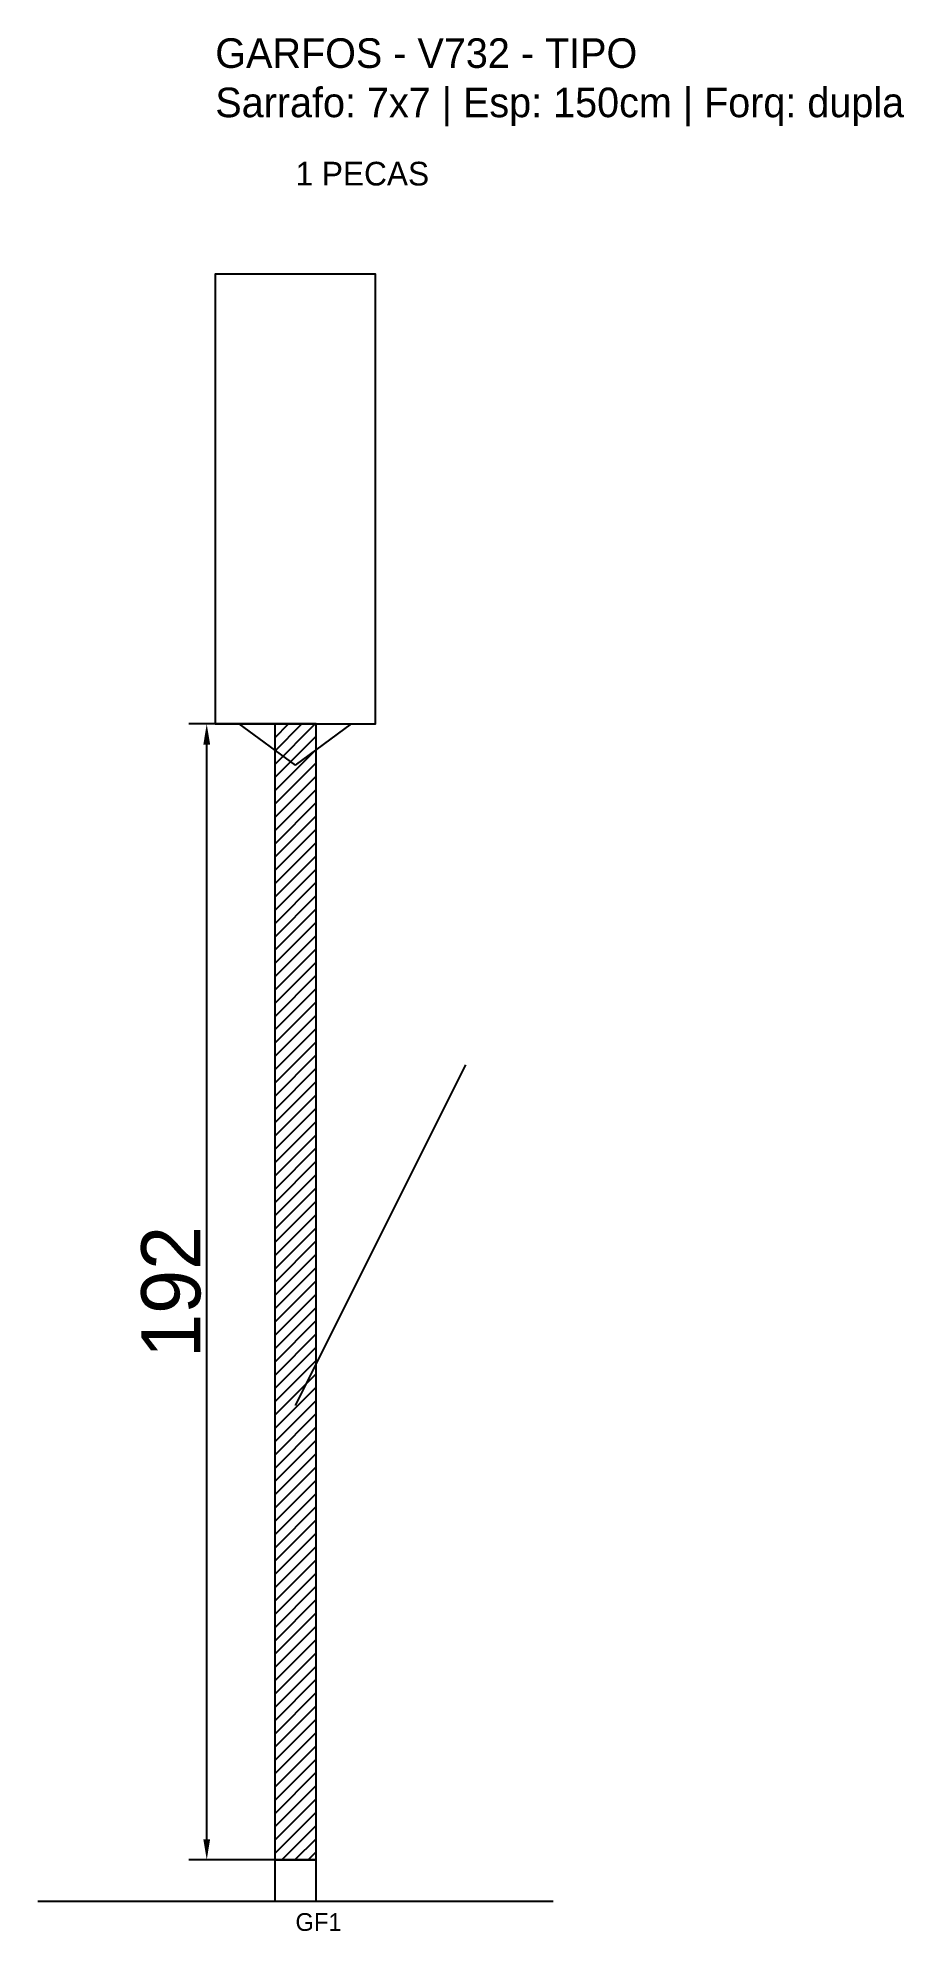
# Model space of a CAD drawing. Header units: metres. Extents: x -30 to 116, y -12 to 308.
import ezdxf

# ---------------------------------------------------------------- set-up
doc = ezdxf.new("R2010")
doc.units = ezdxf.units.M
for name, color, linetype in [('BARRA_ANCORAGEM', 1, 'Continuous'), ('COTA', 241, 'Continuous'), ('GARFOS OK', 3, 'Continuous'), ('NOME DA VIGA', 6, 'Continuous'), ('SARR_7x7', 40, 'Continuous'), ('VIGAS', 3, 'Continuous')]:
    doc.layers.add(name, color=color, linetype=linetype)
doc.dimstyles.new('EZ DXF', dxfattribs={"dimtxt": 10, "dimasz": 3.5, "dimexe": 3, "dimexo": 1.5, "dimgap": 1, "dimtad": 1, "dimdec": 1, "dimdsep": 46, "dimcen": 2.5, "dimazin": 3, "dimtfac": 1, "dimtmove": 0, "dimatfit": 3})

msp = doc.modelspace()

# ---------------------------------------------------------------- hatches: boundary and pattern name
at = {"layer": 'COTA'}
h = msp.add_hatch(dxfattribs=at)
h.set_pattern_fill('ANSI31', scale=0.5)
h.paths.add_polyline_path([(10.05, 0), (17.05, 0), (17.05, 192), (10.05, 192)])

# ---------------------------------------------------------------- linework, layer by layer
at = {"layer": 'BARRA_ANCORAGEM'}
msp.add_line((13.55, 76.8), (42.35, 134.4), dxfattribs=at)
at = {"layer": 'GARFOS OK'}
for p, q in [((13.55, 185), (4.05, 192)), ((4.05, 192), (23.05, 192)), ((13.55, 185), (23.05, 192))]:
    msp.add_line(p, q, dxfattribs=at)
at = {"layer": 'GARFOS OK', "linetype": 'CONTINUOUS'}
msp.add_line((-30, -7), (57.1, -7), dxfattribs=at)
at = {"layer": 'GARFOS OK'}
msp.add_lwpolyline([(10.05, 0), (17.05, 0), (17.05, 192), (10.05, 192), (10.05, 0)], dxfattribs=at)
at = {"layer": 'SARR_7x7'}
msp.add_lwpolyline([(10.05, -7), (17.05, -7), (17.05, 0), (10.05, 0), (10.05, -7)], dxfattribs=at)
at = {"layer": 'VIGAS'}
msp.add_lwpolyline([(0, 192), (27.1, 192), (27.1, 268), (0, 268), (0, 192)], dxfattribs=at)

# ---------------------------------------------------------------- texts
at = {"layer": 'NOME DA VIGA'}
for s, height, p in [('1 PECAS', 4, (13.55, 283)), ('GF1', 3, (13.55, -12))]:
    msp.add_text(s, height=height, dxfattribs=at).set_placement(p)
at = {"layer": 'NOME DA VIGA', "insert": (0, 293), "char_height": 5, "attachment_point": 7}
msp.add_mtext('GARFOS - V732 - TIPO\\PSarrafo: 7x7 | Esp: 150cm | Forq: dupla', dxfattribs=at)

# ---------------------------------------------------------------- dimensions: what is measured, and where the dimension line sits
at = {"layer": 'COTA'}
msp.add_linear_dim(base=(-1.45, 0), p1=(13.55, 0), p2=(13.55, 192), angle=90, dimstyle='EZ DXF', dxfattribs=at).render()

doc.saveas('drawing.dxf')
